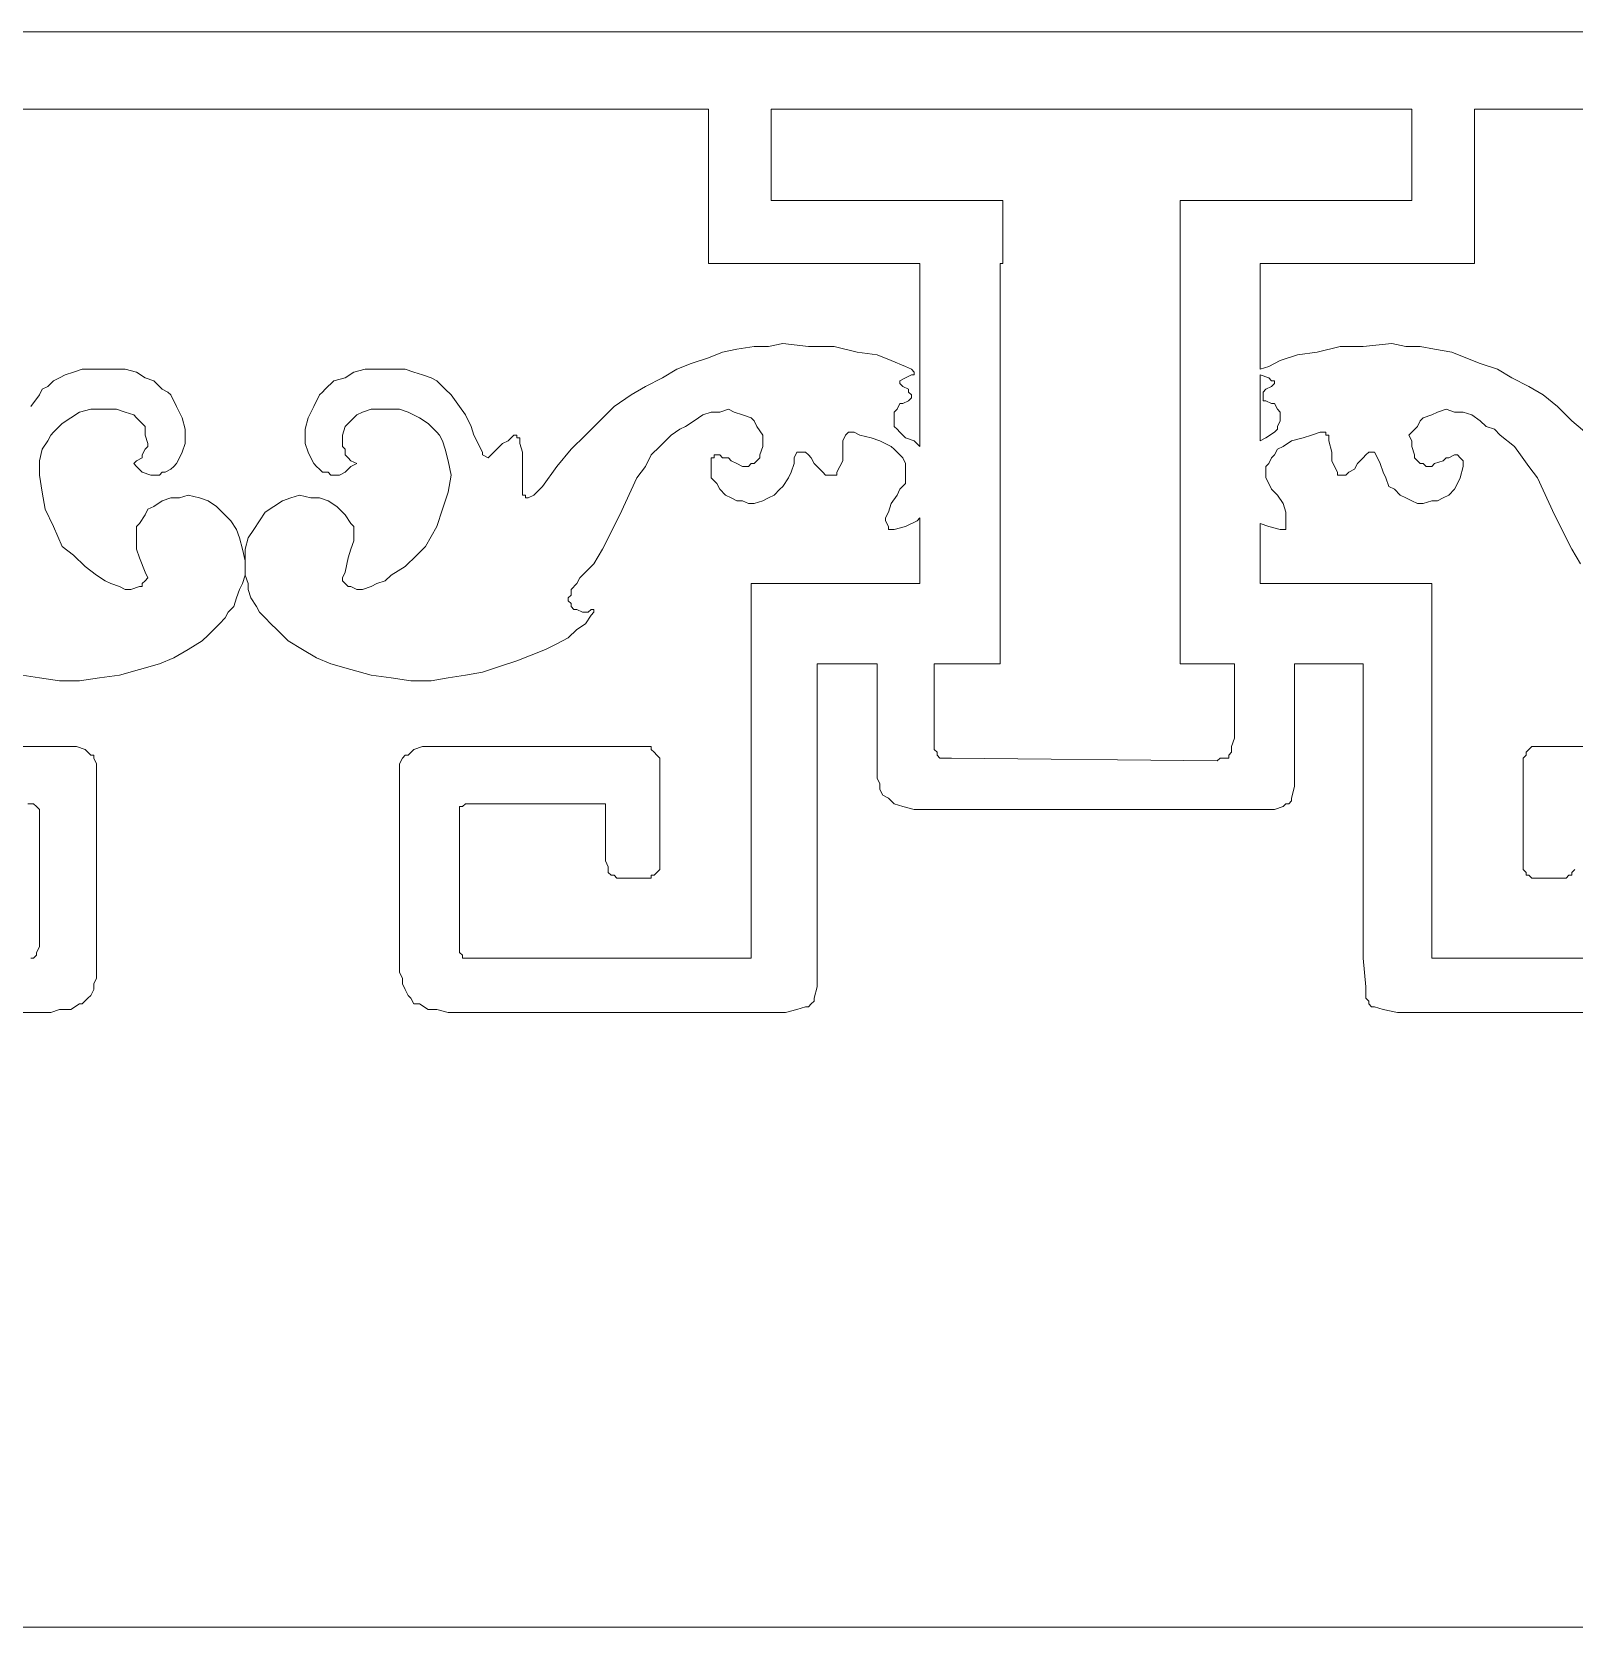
# Model space of a CAD drawing. Extents: x -66030 to 95157, y -13132 to 45879.
# Drawn here: x 56165 to 58272, y 20842 to 23022 of the extents above; entities that cross this region are included whole.
import ezdxf

# ---------------------------------------------------------------- set-up
doc = ezdxf.new("R2010")
doc.units = 0
doc.header["$LTSCALE"] = 100
doc.header["$MEASUREMENT"] = 0
doc.layers.get('0').update_dxf_attribs({"linetype": 'CONTINUOUS'})

msp = doc.modelspace()

# ---------------------------------------------------------------- linework, layer by layer
at = {"lineweight": 0}
for points in [[(50640.2, 23021.9), (67139, 23021.9)], [(50640.2, 23021.9), (67139, 23021.9)], [(56163.2, 22510.2), (56175, 22525.8), (56178.9, 22533.6), (56186.7, 22537.5), (56194.5, 22545.3), (56202.3, 22549.2), (56210.1, 22553.1), (56221.8, 22557), (56233.6, 22561), (56249.2, 22561), (56260.9, 22561), (56276.5, 22561), (56292.1, 22561), (56307.8, 22557), (56319.5, 22549.2), (56331.2, 22545.3), (56342.9, 22533.6), (56350.7, 22529.7), (56354.6, 22525.8), (56362.5, 22510.2), (56370.3, 22494.6), (56374.2, 22478.9), (56374.2, 22459.4), (56370.3, 22447.7), (56366.4, 22439.9), (56362.5, 22432.1), (56358.5, 22428.2), (56354.6, 22424.2), (56346.8, 22420.3), (56342.9, 22420.3), (56339, 22416.4), (56327.3, 22416.4), (56315.6, 22420.3), (56307.8, 22428.2), (56303.9, 22432.1), (56307.8, 22436), (56315.6, 22439.9), (56315.6, 22443.8), (56319.5, 22451.6), (56323.4, 22455.5), (56323.4, 22459.4), (56319.5, 22471.1), (56319.5, 22482.8), (56311.7, 22490.6), (56307.8, 22494.6), (56303.9, 22498.5), (56292.1, 22502.4), (56280.4, 22506.3), (56268.7, 22506.3), (56257, 22506.3), (56245.3, 22506.3), (56229.7, 22502.4), (56217.9, 22494.6), (56206.2, 22486.7), (56194.5, 22475), (56190.6, 22471.1), (56186.7, 22463.3), (56178.9, 22451.6), (56175, 22436), (56175, 22416.4), (56178.9, 22393), (56182.8, 22369.6), (56194.5, 22346.1), (56206.2, 22318.8), (56221.8, 22307.1), (56237.5, 22291.4), (56253.1, 22279.7), (56264.8, 22271.9), (56272.6, 22268), (56284.3, 22264.1), (56292.1, 22260.2), (56300, 22260.2), (56311.7, 22264.1), (56315.6, 22264.1), (56315.6, 22268), (56319.5, 22271.9), (56323.4, 22275.8), (56319.5, 22283.6), (56311.7, 22303.2), (56307.8, 22314.9), (56307.8, 22326.6), (56307.8, 22338.3), (56307.8, 22346.1), (56311.7, 22350), (56319.5, 22361.8), (56323.4, 22369.6), (56331.2, 22373.5), (56342.9, 22381.3), (56354.6, 22385.2), (56366.4, 22385.2), (56378.1, 22389.1), (56393.7, 22385.2), (56405.4, 22381.3), (56417.1, 22373.5), (56424.9, 22365.7), (56436.7, 22353.9), (56444.5, 22342.2), (56448.4, 22330.5), (56452.3, 22314.9), (56456.2, 22299.3), (56456.2, 22314.9), (56460.1, 22330.5), (56467.9, 22342.2), (56475.7, 22353.9), (56483.5, 22365.7), (56495.3, 22373.5), (56507, 22381.3), (56518.7, 22385.2), (56530.4, 22389.1), (56546, 22385.2), (56557.8, 22385.2), (56569.5, 22381.3), (56581.2, 22373.5), (56585.1, 22369.6), (56592.9, 22361.8), (56600.7, 22350), (56604.6, 22346.1), (56604.6, 22338.3), (56604.6, 22326.6), (56600.7, 22314.9), (56596.8, 22303.2), (56592.9, 22283.6), (56589, 22275.8), (56589, 22271.9), (56592.9, 22268), (56596.8, 22264.1), (56600.7, 22264.1), (56608.5, 22260.2), (56616.3, 22260.2), (56628.1, 22264.1), (56635.9, 22268), (56647.6, 22271.9), (56655.4, 22279.7), (56674.9, 22291.4), (56690.6, 22307.1), (56702.3, 22318.8), (56717.9, 22346.1), (56725.7, 22369.6), (56733.5, 22393), (56737.4, 22416.4), (56733.5, 22436), (56729.6, 22451.6), (56725.7, 22463.3), (56721.8, 22471.1), (56717.9, 22475), (56706.2, 22486.7), (56694.5, 22494.6), (56678.8, 22502.4), (56667.1, 22506.3), (56655.4, 22506.3), (56639.8, 22506.3), (56628.1, 22506.3), (56616.3, 22502.4), (56608.5, 22498.5), (56604.6, 22494.6), (56600.7, 22490.6), (56592.9, 22482.8), (56589, 22471.1), (56589, 22459.4), (56589, 22455.5), (56592.9, 22451.6), (56592.9, 22443.8), (56596.8, 22439.9), (56600.7, 22436), (56608.5, 22432.1), (56600.7, 22428.2), (56592.9, 22420.3), (56585.1, 22416.4), (56573.4, 22416.4), (56569.5, 22420.3), (56561.7, 22420.3), (56557.8, 22424.2), (56553.8, 22428.2), (56549.9, 22432.1), (56546, 22439.9), (56542.1, 22447.7), (56538.2, 22459.4), (56538.2, 22478.9), (56542.1, 22494.6), (56549.9, 22510.2), (56557.8, 22525.8), (56561.7, 22529.7), (56565.6, 22533.6), (56577.3, 22545.3), (56592.9, 22549.2), (56604.6, 22557), (56620.2, 22561), (56632, 22561), (56647.6, 22561), (56663.2, 22561), (56674.9, 22561), (56686.6, 22557), (56698.4, 22553.1), (56710.1, 22549.2), (56717.9, 22545.3), (56725.7, 22537.5), (56729.6, 22533.6), (56737.4, 22525.8), (56749.1, 22510.2), (56757, 22498.5), (56764.8, 22482.8), (56768.7, 22471.1), (56780.4, 22447.7), (56780.4, 22443.8), (56780.4, 22443.8), (56788.2, 22439.9), (56792.1, 22443.8), (56796, 22447.7), (56807.7, 22459.4), (56815.5, 22463.3), (56819.5, 22467.2), (56823.4, 22471.1), (56827.3, 22471.1), (56827.3, 22467.2), (56831.2, 22467.2), (56831.2, 22459.4), (56835.1, 22447.7), (56835.1, 22420.3), (56835.1, 22396.9), (56835.1, 22389.1), (56839, 22389.1), (56839, 22385.2), (56842.9, 22385.2), (56850.7, 22389.1), (56858.5, 22396.9), (56862.4, 22400.8), (56881.9, 22428.2), (56901.5, 22451.6), (56921, 22471.1), (56940.5, 22490.6), (56960.1, 22510.2), (56983.5, 22525.8), (57003, 22537.5), (57026.5, 22549.2), (57046, 22561), (57065.5, 22568.8), (57089, 22576.6), (57108.5, 22584.4), (57128, 22588.3), (57151.5, 22592.2), (57171, 22592.2), (57190.5, 22596.1), (57225.7, 22592.2), (57260.8, 22592.2), (57292.1, 22584.4), (57319.4, 22580.5), (57338.9, 22572.7), (57358.5, 22564.9), (57366.3, 22561), (57370.2, 22557), (57370.2, 22557), (57370.2, 22553.1), (57366.3, 22553.1), (57358.5, 22549.2), (57350.7, 22545.3), (57350.7, 22545.3), (57350.7, 22541.4), (57350.7, 22541.4), (57354.6, 22537.5), (57362.4, 22533.6), (57362.4, 22529.7), (57366.3, 22525.8), (57366.3, 22521.9), (57362.4, 22518), (57362.4, 22518), (57354.6, 22514.1), (57350.7, 22514.1), (57346.8, 22506.3), (57342.9, 22502.4), (57342.9, 22494.6), (57342.9, 22490.6), (57342.9, 22482.8), (57346.8, 22478.9), (57350.7, 22475), (57358.5, 22467.2), (57370.2, 22463.3), (57378, 22455.5), (57378, 22455.5), (57378, 22705.5), (57174.9, 22705.5), (57089, 22705.5), (57089, 22791.4), (57089, 22916.4), (55835.1, 22916.4)], [(56163.2, 22510.2), (56175, 22525.8), (56178.9, 22533.6), (56186.7, 22537.5), (56194.5, 22545.3), (56202.3, 22549.2), (56210.1, 22553.1), (56221.8, 22557), (56233.6, 22561), (56249.2, 22561), (56260.9, 22561), (56276.5, 22561), (56292.1, 22561), (56307.8, 22557), (56319.5, 22549.2), (56331.2, 22545.3), (56342.9, 22533.6), (56350.7, 22529.7), (56354.6, 22525.8), (56362.5, 22510.2), (56370.3, 22494.6), (56374.2, 22478.9), (56374.2, 22459.4), (56370.3, 22447.7), (56366.4, 22439.9), (56362.5, 22432.1), (56358.5, 22428.2), (56354.6, 22424.2), (56346.8, 22420.3), (56342.9, 22420.3), (56339, 22416.4), (56327.3, 22416.4), (56315.6, 22420.3), (56307.8, 22428.2), (56303.9, 22432.1), (56307.8, 22436), (56315.6, 22439.9), (56315.6, 22443.8), (56319.5, 22451.6), (56323.4, 22455.5), (56323.4, 22459.4), (56319.5, 22471.1), (56319.5, 22482.8), (56311.7, 22490.6), (56307.8, 22494.6), (56303.9, 22498.5), (56292.1, 22502.4), (56280.4, 22506.3), (56268.7, 22506.3), (56257, 22506.3), (56245.3, 22506.3), (56229.7, 22502.4), (56217.9, 22494.6), (56206.2, 22486.7), (56194.5, 22475), (56190.6, 22471.1), (56186.7, 22463.3), (56178.9, 22451.6), (56175, 22436), (56175, 22416.4), (56178.9, 22393), (56182.8, 22369.6), (56194.5, 22346.1), (56206.2, 22318.8), (56221.8, 22307.1), (56237.5, 22291.4), (56253.1, 22279.7), (56264.8, 22271.9), (56272.6, 22268), (56284.3, 22264.1), (56292.1, 22260.2), (56300, 22260.2), (56311.7, 22264.1), (56315.6, 22264.1), (56315.6, 22268), (56319.5, 22271.9), (56323.4, 22275.8), (56319.5, 22283.6), (56311.7, 22303.2), (56307.8, 22314.9), (56307.8, 22326.6), (56307.8, 22338.3), (56307.8, 22346.1), (56311.7, 22350), (56319.5, 22361.8), (56323.4, 22369.6), (56331.2, 22373.5), (56342.9, 22381.3), (56354.6, 22385.2), (56366.4, 22385.2), (56378.1, 22389.1), (56393.7, 22385.2), (56405.4, 22381.3), (56417.1, 22373.5), (56424.9, 22365.7), (56436.7, 22353.9), (56444.5, 22342.2), (56448.4, 22330.5), (56452.3, 22314.9), (56456.2, 22299.3), (56456.2, 22314.9), (56460.1, 22330.5), (56467.9, 22342.2), (56475.7, 22353.9), (56483.5, 22365.7), (56495.3, 22373.5), (56507, 22381.3), (56518.7, 22385.2), (56530.4, 22389.1), (56546, 22385.2), (56557.8, 22385.2), (56569.5, 22381.3), (56581.2, 22373.5), (56585.1, 22369.6), (56592.9, 22361.8), (56600.7, 22350), (56604.6, 22346.1), (56604.6, 22338.3), (56604.6, 22326.6), (56600.7, 22314.9), (56596.8, 22303.2), (56592.9, 22283.6), (56589, 22275.8), (56589, 22271.9), (56592.9, 22268), (56596.8, 22264.1), (56600.7, 22264.1), (56608.5, 22260.2), (56616.3, 22260.2), (56628.1, 22264.1), (56635.9, 22268), (56647.6, 22271.9), (56655.4, 22279.7), (56674.9, 22291.4), (56690.6, 22307.1), (56702.3, 22318.8), (56717.9, 22346.1), (56725.7, 22369.6), (56733.5, 22393), (56737.4, 22416.4), (56733.5, 22436), (56729.6, 22451.6), (56725.7, 22463.3), (56721.8, 22471.1), (56717.9, 22475), (56706.2, 22486.7), (56694.5, 22494.6), (56678.8, 22502.4), (56667.1, 22506.3), (56655.4, 22506.3), (56639.8, 22506.3), (56628.1, 22506.3), (56616.3, 22502.4), (56608.5, 22498.5), (56604.6, 22494.6), (56600.7, 22490.6), (56592.9, 22482.8), (56589, 22471.1), (56589, 22459.4), (56589, 22455.5), (56592.9, 22451.6), (56592.9, 22443.8), (56596.8, 22439.9), (56600.7, 22436), (56608.5, 22432.1), (56600.7, 22428.2), (56592.9, 22420.3), (56585.1, 22416.4), (56573.4, 22416.4), (56569.5, 22420.3), (56561.7, 22420.3), (56557.8, 22424.2), (56553.8, 22428.2), (56549.9, 22432.1), (56546, 22439.9), (56542.1, 22447.7), (56538.2, 22459.4), (56538.2, 22478.9), (56542.1, 22494.6), (56549.9, 22510.2), (56557.8, 22525.8), (56561.7, 22529.7), (56565.6, 22533.6), (56577.3, 22545.3), (56592.9, 22549.2), (56604.6, 22557), (56620.2, 22561), (56632, 22561), (56647.6, 22561), (56663.2, 22561), (56674.9, 22561), (56686.6, 22557), (56698.4, 22553.1), (56710.1, 22549.2), (56717.9, 22545.3), (56725.7, 22537.5), (56729.6, 22533.6), (56737.4, 22525.8), (56749.1, 22510.2), (56757, 22498.5), (56764.8, 22482.8), (56768.7, 22471.1), (56780.4, 22447.7), (56780.4, 22443.8), (56780.4, 22443.8), (56788.2, 22439.9), (56792.1, 22443.8), (56796, 22447.7), (56807.7, 22459.4), (56815.5, 22463.3), (56819.5, 22467.2), (56823.4, 22471.1), (56827.3, 22471.1), (56827.3, 22467.2), (56831.2, 22467.2), (56831.2, 22459.4), (56835.1, 22447.7), (56835.1, 22420.3), (56835.1, 22396.9), (56835.1, 22389.1), (56839, 22389.1), (56839, 22385.2), (56842.9, 22385.2), (56850.7, 22389.1), (56858.5, 22396.9), (56862.4, 22400.8), (56881.9, 22428.2), (56901.5, 22451.6), (56921, 22471.1), (56940.5, 22490.6), (56960.1, 22510.2), (56983.5, 22525.8), (57003, 22537.5), (57026.5, 22549.2), (57046, 22561), (57065.5, 22568.8), (57089, 22576.6), (57108.5, 22584.4), (57128, 22588.3), (57151.5, 22592.2), (57171, 22592.2), (57190.5, 22596.1), (57225.7, 22592.2), (57260.8, 22592.2), (57292.1, 22584.4), (57319.4, 22580.5), (57338.9, 22572.7), (57358.5, 22564.9), (57366.3, 22561), (57370.2, 22557), (57370.2, 22557), (57370.2, 22553.1), (57366.3, 22553.1), (57358.5, 22549.2), (57350.7, 22545.3), (57350.7, 22545.3), (57350.7, 22541.4), (57350.7, 22541.4), (57354.6, 22537.5), (57362.4, 22533.6), (57362.4, 22529.7), (57366.3, 22525.8), (57366.3, 22521.9), (57362.4, 22518), (57362.4, 22518), (57354.6, 22514.1), (57350.7, 22514.1), (57346.8, 22506.3), (57342.9, 22502.4), (57342.9, 22494.6), (57342.9, 22490.6), (57342.9, 22482.8), (57346.8, 22478.9), (57350.7, 22475), (57358.5, 22467.2), (57370.2, 22463.3), (57378, 22455.5), (57378, 22455.5), (57378, 22705.5), (57174.9, 22705.5), (57089, 22705.5), (57089, 22791.4), (57089, 22916.4), (55835.1, 22916.4)], [(59389.6, 22916.4), (58135.8, 22916.4), (58135.8, 22916.4), (58135.8, 22791.4), (58135.8, 22705.5), (58049.8, 22705.5), (57842.8, 22705.5), (57842.8, 22561), (57854.5, 22564.9), (57870.2, 22572.7), (57893.6, 22580.5), (57920.9, 22584.4), (57952.2, 22592.2), (57983.4, 22592.2), (58022.5, 22596.1), (58042, 22592.2), (58061.5, 22592.2), (58081.1, 22588.3), (58104.5, 22584.4), (58124, 22576.6), (58143.6, 22568.8), (58167, 22561), (58186.5, 22549.2), (58210, 22537.5), (58229.5, 22525.8), (58249, 22510.2), (58268.6, 22490.6), (58292, 22471.1)], [(59389.6, 22916.4), (58135.8, 22916.4), (58135.8, 22916.4), (58135.8, 22791.4), (58135.8, 22705.5), (58049.8, 22705.5), (57842.8, 22705.5), (57842.8, 22561), (57854.5, 22564.9), (57870.2, 22572.7), (57893.6, 22580.5), (57920.9, 22584.4), (57952.2, 22592.2), (57983.4, 22592.2), (58022.5, 22596.1), (58042, 22592.2), (58061.5, 22592.2), (58081.1, 22588.3), (58104.5, 22584.4), (58124, 22576.6), (58143.6, 22568.8), (58167, 22561), (58186.5, 22549.2), (58210, 22537.5), (58229.5, 22525.8), (58249, 22510.2), (58268.6, 22490.6), (58292, 22471.1)], [(58475.6, 21682.1), (58049.8, 21682.1), (58030.3, 21682.1), (58010.8, 21686), (57999.1, 21689.9), (57995.1, 21689.9), (57991.2, 21693.8), (57991.2, 21697.7), (57987.3, 21701.6), (57987.3, 21717.3), (57983.4, 21756.3), (57983.4, 22158.6), (57889.7, 22158.6), (57889.7, 22029.7), (57889.7, 21990.7), (57885.8, 21975.1), (57885.8, 21971.2), (57881.9, 21967.2), (57878, 21967.2), (57874.1, 21963.3), (57862.3, 21959.4), (57846.7, 21959.4), (57823.3, 21959.4), (57401.4, 21959.4), (57385.8, 21959.4), (57370.2, 21959.4), (57354.6, 21963.3), (57342.9, 21967.2), (57338.9, 21971.2), (57335, 21975.1), (57327.2, 21979), (57323.3, 21986.8), (57323.3, 21994.6), (57319.4, 22002.4), (57319.4, 22010.2), (57319.4, 22021.9), (57319.4, 22100.1), (57319.4, 22158.6), (57237.4, 22158.6), (57237.4, 21756.3), (57237.4, 21717.3), (57233.5, 21701.6), (57233.5, 21697.7), (57229.6, 21693.8), (57225.7, 21689.9), (57221.8, 21689.9), (57210, 21686), (57194.4, 21682.1), (57171, 21682.1), (56749.1, 21682.1), (56733.5, 21682.1), (56717.9, 21686), (56706.2, 21686), (56694.5, 21693.8), (56686.6, 21693.8), (56682.7, 21701.6), (56678.8, 21705.5), (56674.9, 21713.4), (56671, 21721.2), (56671, 21729), (56667.1, 21736.8), (56667.1, 21748.5), (56667.1, 21857.9), (56667.1, 21994.6), (56667.1, 22014.1), (56667.1, 22021.9), (56671, 22029.7), (56674.9, 22033.6), (56678.8, 22033.6), (56686.6, 22041.5), (56698.4, 22045.4), (56714, 22045.4), (56815.5, 22045.4), (56967.9, 22045.4), (56971.8, 22045.4), (56999.1, 22045.4), (57003, 22045.4), (57010.8, 22045.4), (57010.8, 22041.5), (57014.8, 22037.6), (57018.7, 22033.6), (57022.6, 22029.7), (57022.6, 22025.8), (57022.6, 22021.9), (57022.6, 21889.1), (57022.6, 21881.3), (57022.6, 21877.4), (57018.7, 21873.5), (57014.8, 21869.6), (57010.8, 21869.6), (57010.8, 21865.7), (57003, 21865.7), (56999.1, 21865.7), (56971.8, 21865.7), (56967.9, 21865.7), (56964, 21865.7), (56960.1, 21869.6), (56956.2, 21869.6), (56952.3, 21873.5), (56952.3, 21877.4), (56952.3, 21881.3), (56948.3, 21889.1), (56948.3, 21967.2), (56772.6, 21967.2), (56760.9, 21967.2), (56757, 21967.2), (56753.1, 21963.3), (56749.1, 21963.3), (56749.1, 21959.4), (56749.1, 21955.5), (56749.1, 21947.7), (56749.1, 21779.8), (56749.1, 21771.9), (56749.1, 21764.1), (56753.1, 21760.2), (56753.1, 21756.3), (56757, 21756.3), (56760.9, 21756.3), (56772.6, 21756.3), (57131.9, 21756.3), (57143.6, 21756.3), (57143.6, 21756.3), (57147.6, 21756.3), (57147.6, 21768), (57147.6, 21787.6), (57147.6, 22158.6), (57147.6, 22217.2), (57147.6, 22268), (57194.4, 22268), (57378, 22268), (57378, 22357.8), (57378, 22357.8), (57374.1, 22353.9), (57358.5, 22346.1), (57342.9, 22342.2), (57338.9, 22342.2), (57335, 22342.2), (57335, 22346.1), (57331.1, 22353.9), (57331.1, 22357.8), (57335, 22365.7), (57338.9, 22377.4), (57346.8, 22389.1), (57350.7, 22396.9), (57358.5, 22404.7), (57358.5, 22412.5), (57358.5, 22420.3), (57358.5, 22428.2), (57358.5, 22432.1), (57354.6, 22439.9), (57350.7, 22443.8), (57342.9, 22451.6), (57338.9, 22455.5), (57323.3, 22463.3), (57311.6, 22467.2), (57296, 22471.1), (57288.2, 22475), (57284.3, 22475), (57280.4, 22475), (57276.5, 22471.1), (57276.5, 22471.1), (57272.5, 22463.3), (57272.5, 22447.7), (57272.5, 22436), (57268.6, 22428.2), (57264.7, 22420.3), (57264.7, 22416.4), (57260.8, 22416.4), (57256.9, 22416.4), (57249.1, 22416.4), (57245.2, 22420.3), (57241.3, 22424.2), (57233.5, 22432.1), (57229.6, 22439.9), (57225.7, 22443.8), (57221.8, 22447.7), (57214, 22447.7), (57210, 22447.7), (57206.1, 22439.9), (57206.1, 22432.1), (57202.2, 22420.3), (57198.3, 22412.5), (57190.5, 22400.8), (57186.6, 22396.9), (57178.8, 22389.1), (57171, 22385.2), (57163.2, 22381.3), (57151.5, 22377.4), (57143.6, 22377.4), (57135.8, 22381.3), (57128, 22381.3), (57120.2, 22385.2), (57112.4, 22389.1), (57104.6, 22396.9), (57100.7, 22404.7), (57092.9, 22412.5), (57092.9, 22428.2), (57092.9, 22436), (57092.9, 22439.9), (57096.8, 22439.9), (57096.8, 22443.8), (57104.6, 22443.8), (57108.5, 22439.9), (57116.3, 22439.9), (57120.2, 22436), (57128, 22432.1), (57135.8, 22428.2), (57143.6, 22428.2), (57147.6, 22432.1), (57151.5, 22432.1), (57155.4, 22436), (57159.3, 22439.9), (57159.3, 22443.8), (57163.2, 22455.5), (57163.2, 22463.3), (57163.2, 22471.1), (57155.4, 22482.8), (57151.5, 22490.6), (57147.6, 22494.6), (57135.8, 22498.5), (57124.1, 22502.4), (57116.3, 22506.3), (57104.6, 22502.4), (57092.9, 22502.4), (57081.2, 22498.5), (57069.4, 22490.6), (57057.7, 22482.8), (57049.9, 22478.9), (57038.2, 22471.1), (57022.6, 22455.5), (57010.8, 22443.8), (57003, 22428.2), (56991.3, 22412.5), (56967.9, 22361.8), (56944.4, 22314.9), (56932.7, 22295.3), (56928.8, 22291.4), (56921, 22283.6), (56913.2, 22275.8), (56909.3, 22268), (56901.5, 22260.2), (56901.5, 22252.4), (56897.6, 22248.5), (56897.6, 22244.6), (56901.5, 22240.7), (56901.5, 22236.8), (56905.4, 22232.9), (56909.3, 22232.9), (56917.1, 22228.9), (56924.9, 22228.9), (56928.8, 22232.9), (56932.7, 22232.9), (56932.7, 22228.9), (56928.8, 22225), (56921, 22213.3), (56909.3, 22205.5), (56897.6, 22193.8), (56881.9, 22186), (56866.3, 22178.2), (56846.8, 22170.4), (56827.3, 22162.5), (56803.8, 22154.7), (56780.4, 22146.9), (56757, 22143), (56733.5, 22139.1), (56710.1, 22135.2), (56682.7, 22135.2), (56655.4, 22139.1), (56628.1, 22143), (56600.7, 22150.8), (56573.4, 22158.6), (56553.8, 22166.5), (56534.3, 22178.2), (56514.8, 22189.9), (56507, 22197.7), (56499.2, 22205.5), (56491.4, 22213.3), (56483.5, 22221.1), (56475.7, 22228.9), (56471.8, 22236.8), (56464, 22248.5), (56460.1, 22260.2), (56460.1, 22268), (56456.2, 22279.7), (56456.2, 22299.3), (56456.2, 22279.7), (56452.3, 22268), (56448.4, 22260.2), (56444.5, 22248.5), (56440.6, 22236.8), (56432.8, 22228.9), (56428.9, 22221.1), (56421, 22213.3), (56413.2, 22205.5), (56405.4, 22197.7), (56397.6, 22189.9), (56378.1, 22178.2), (56358.5, 22166.5), (56339, 22158.6), (56311.7, 22150.8), (56284.3, 22143), (56257, 22139.1), (56229.7, 22135.2), (56202.3, 22135.2), (56175, 22139.1), (56151.5, 22143)], [(58475.6, 21682.1), (58049.8, 21682.1), (58030.3, 21682.1), (58010.8, 21686), (57999.1, 21689.9), (57995.1, 21689.9), (57991.2, 21693.8), (57991.2, 21697.7), (57987.3, 21701.6), (57987.3, 21717.3), (57983.4, 21756.3), (57983.4, 22158.6), (57889.7, 22158.6), (57889.7, 22029.7), (57889.7, 21990.7), (57885.8, 21975.1), (57885.8, 21971.2), (57881.9, 21967.2), (57878, 21967.2), (57874.1, 21963.3), (57862.3, 21959.4), (57846.7, 21959.4), (57823.3, 21959.4), (57401.4, 21959.4), (57385.8, 21959.4), (57370.2, 21959.4), (57354.6, 21963.3), (57342.9, 21967.2), (57338.9, 21971.2), (57335, 21975.1), (57327.2, 21979), (57323.3, 21986.8), (57323.3, 21994.6), (57319.4, 22002.4), (57319.4, 22010.2), (57319.4, 22021.9), (57319.4, 22100.1), (57319.4, 22158.6), (57237.4, 22158.6), (57237.4, 21756.3), (57237.4, 21717.3), (57233.5, 21701.6), (57233.5, 21697.7), (57229.6, 21693.8), (57225.7, 21689.9), (57221.8, 21689.9), (57210, 21686), (57194.4, 21682.1), (57171, 21682.1), (56749.1, 21682.1), (56733.5, 21682.1), (56717.9, 21686), (56706.2, 21686), (56694.5, 21693.8), (56686.6, 21693.8), (56682.7, 21701.6), (56678.8, 21705.5), (56674.9, 21713.4), (56671, 21721.2), (56671, 21729), (56667.1, 21736.8), (56667.1, 21748.5), (56667.1, 21857.9), (56667.1, 21994.6), (56667.1, 22014.1), (56667.1, 22021.9), (56671, 22029.7), (56674.9, 22033.6), (56678.8, 22033.6), (56686.6, 22041.5), (56698.4, 22045.4), (56714, 22045.4), (56815.5, 22045.4), (56967.9, 22045.4), (56971.8, 22045.4), (56999.1, 22045.4), (57003, 22045.4), (57010.8, 22045.4), (57010.8, 22041.5), (57014.8, 22037.6), (57018.7, 22033.6), (57022.6, 22029.7), (57022.6, 22025.8), (57022.6, 22021.9), (57022.6, 21889.1), (57022.6, 21881.3), (57022.6, 21877.4), (57018.7, 21873.5), (57014.8, 21869.6), (57010.8, 21869.6), (57010.8, 21865.7), (57003, 21865.7), (56999.1, 21865.7), (56971.8, 21865.7), (56967.9, 21865.7), (56964, 21865.7), (56960.1, 21869.6), (56956.2, 21869.6), (56952.3, 21873.5), (56952.3, 21877.4), (56952.3, 21881.3), (56948.3, 21889.1), (56948.3, 21967.2), (56772.6, 21967.2), (56760.9, 21967.2), (56757, 21967.2), (56753.1, 21963.3), (56749.1, 21963.3), (56749.1, 21959.4), (56749.1, 21955.5), (56749.1, 21947.7), (56749.1, 21779.8), (56749.1, 21771.9), (56749.1, 21764.1), (56753.1, 21760.2), (56753.1, 21756.3), (56757, 21756.3), (56760.9, 21756.3), (56772.6, 21756.3), (57131.9, 21756.3), (57143.6, 21756.3), (57143.6, 21756.3), (57147.6, 21756.3), (57147.6, 21768), (57147.6, 21787.6), (57147.6, 22158.6), (57147.6, 22217.2), (57147.6, 22268), (57194.4, 22268), (57378, 22268), (57378, 22357.8), (57378, 22357.8), (57374.1, 22353.9), (57358.5, 22346.1), (57342.9, 22342.2), (57338.9, 22342.2), (57335, 22342.2), (57335, 22346.1), (57331.1, 22353.9), (57331.1, 22357.8), (57335, 22365.7), (57338.9, 22377.4), (57346.8, 22389.1), (57350.7, 22396.9), (57358.5, 22404.7), (57358.5, 22412.5), (57358.5, 22420.3), (57358.5, 22428.2), (57358.5, 22432.1), (57354.6, 22439.9), (57350.7, 22443.8), (57342.9, 22451.6), (57338.9, 22455.5), (57323.3, 22463.3), (57311.6, 22467.2), (57296, 22471.1), (57288.2, 22475), (57284.3, 22475), (57280.4, 22475), (57276.5, 22471.1), (57276.5, 22471.1), (57272.5, 22463.3), (57272.5, 22447.7), (57272.5, 22436), (57268.6, 22428.2), (57264.7, 22420.3), (57264.7, 22416.4), (57260.8, 22416.4), (57256.9, 22416.4), (57249.1, 22416.4), (57245.2, 22420.3), (57241.3, 22424.2), (57233.5, 22432.1), (57229.6, 22439.9), (57225.7, 22443.8), (57221.8, 22447.7), (57214, 22447.7), (57210, 22447.7), (57206.1, 22439.9), (57206.1, 22432.1), (57202.2, 22420.3), (57198.3, 22412.5), (57190.5, 22400.8), (57186.6, 22396.9), (57178.8, 22389.1), (57171, 22385.2), (57163.2, 22381.3), (57151.5, 22377.4), (57143.6, 22377.4), (57135.8, 22381.3), (57128, 22381.3), (57120.2, 22385.2), (57112.4, 22389.1), (57104.6, 22396.9), (57100.7, 22404.7), (57092.9, 22412.5), (57092.9, 22428.2), (57092.9, 22436), (57092.9, 22439.9), (57096.8, 22439.9), (57096.8, 22443.8), (57104.6, 22443.8), (57108.5, 22439.9), (57116.3, 22439.9), (57120.2, 22436), (57128, 22432.1), (57135.8, 22428.2), (57143.6, 22428.2), (57147.6, 22432.1), (57151.5, 22432.1), (57155.4, 22436), (57159.3, 22439.9), (57159.3, 22443.8), (57163.2, 22455.5), (57163.2, 22463.3), (57163.2, 22471.1), (57155.4, 22482.8), (57151.5, 22490.6), (57147.6, 22494.6), (57135.8, 22498.5), (57124.1, 22502.4), (57116.3, 22506.3), (57104.6, 22502.4), (57092.9, 22502.4), (57081.2, 22498.5), (57069.4, 22490.6), (57057.7, 22482.8), (57049.9, 22478.9), (57038.2, 22471.1), (57022.6, 22455.5), (57010.8, 22443.8), (57003, 22428.2), (56991.3, 22412.5), (56967.9, 22361.8), (56944.4, 22314.9), (56932.7, 22295.3), (56928.8, 22291.4), (56921, 22283.6), (56913.2, 22275.8), (56909.3, 22268), (56901.5, 22260.2), (56901.5, 22252.4), (56897.6, 22248.5), (56897.6, 22244.6), (56901.5, 22240.7), (56901.5, 22236.8), (56905.4, 22232.9), (56909.3, 22232.9), (56917.1, 22228.9), (56924.9, 22228.9), (56928.8, 22232.9), (56932.7, 22232.9), (56932.7, 22228.9), (56928.8, 22225), (56921, 22213.3), (56909.3, 22205.5), (56897.6, 22193.8), (56881.9, 22186), (56866.3, 22178.2), (56846.8, 22170.4), (56827.3, 22162.5), (56803.8, 22154.7), (56780.4, 22146.9), (56757, 22143), (56733.5, 22139.1), (56710.1, 22135.2), (56682.7, 22135.2), (56655.4, 22139.1), (56628.1, 22143), (56600.7, 22150.8), (56573.4, 22158.6), (56553.8, 22166.5), (56534.3, 22178.2), (56514.8, 22189.9), (56507, 22197.7), (56499.2, 22205.5), (56491.4, 22213.3), (56483.5, 22221.1), (56475.7, 22228.9), (56471.8, 22236.8), (56464, 22248.5), (56460.1, 22260.2), (56460.1, 22268), (56456.2, 22279.7), (56456.2, 22299.3), (56456.2, 22279.7), (56452.3, 22268), (56448.4, 22260.2), (56444.5, 22248.5), (56440.6, 22236.8), (56432.8, 22228.9), (56428.9, 22221.1), (56421, 22213.3), (56413.2, 22205.5), (56405.4, 22197.7), (56397.6, 22189.9), (56378.1, 22178.2), (56358.5, 22166.5), (56339, 22158.6), (56311.7, 22150.8), (56284.3, 22143), (56257, 22139.1), (56229.7, 22135.2), (56202.3, 22135.2), (56175, 22139.1), (56151.5, 22143)], [(58280.3, 22295.3), (58268.6, 22314.9), (58245.1, 22361.8), (58221.7, 22412.5), (58210, 22428.2), (58198.3, 22443.8), (58190.4, 22455.5), (58170.9, 22471.1), (58163.1, 22478.9), (58151.4, 22482.8), (58143.6, 22490.6), (58131.9, 22498.5), (58120.1, 22502.4), (58108.4, 22502.4), (58096.7, 22506.3), (58085, 22502.4), (58077.2, 22498.5), (58065.5, 22494.6), (58061.5, 22490.6), (58057.6, 22482.8), (58045.9, 22471.1), (58049.8, 22463.3), (58049.8, 22455.5), (58053.7, 22443.8), (58053.7, 22439.9), (58057.6, 22436), (58061.5, 22432.1), (58065.5, 22432.1), (58069.4, 22428.2), (58077.2, 22428.2), (58081.1, 22432.1), (58092.8, 22436), (58096.7, 22439.9), (58100.6, 22439.9), (58108.4, 22443.8), (58112.3, 22443.8), (58116.2, 22439.9), (58116.2, 22439.9), (58120.1, 22436), (58120.1, 22428.2), (58116.2, 22412.5), (58112.3, 22404.7), (58108.4, 22396.9), (58100.6, 22389.1), (58092.8, 22385.2), (58085, 22381.3), (58077.2, 22381.3), (58065.5, 22377.4), (58057.6, 22377.4), (58049.8, 22381.3), (58042, 22385.2), (58034.2, 22389.1), (58026.4, 22396.9), (58018.6, 22400.8), (58014.7, 22412.5), (58010.8, 22420.3), (58006.9, 22432.1), (58003, 22439.9), (57999.1, 22447.7), (57995.1, 22447.7), (57991.2, 22447.7), (57987.3, 22443.8), (57983.4, 22439.9), (57975.6, 22432.1), (57971.7, 22424.2), (57963.9, 22420.3), (57960, 22416.4), (57956.1, 22416.4), (57952.2, 22416.4), (57948.3, 22416.4), (57948.3, 22420.3), (57944.4, 22428.2), (57940.5, 22436), (57940.5, 22447.7), (57936.6, 22463.3), (57936.6, 22471.1), (57932.7, 22471.1), (57932.7, 22475), (57928.7, 22475), (57924.8, 22475), (57913.1, 22471.1), (57901.4, 22467.2), (57885.8, 22463.3), (57874.1, 22455.5), (57866.3, 22451.6), (57862.3, 22443.8), (57858.4, 22439.9), (57854.5, 22432.1), (57850.6, 22428.2), (57850.6, 22420.3), (57850.6, 22412.5), (57854.5, 22404.7), (57858.4, 22396.9), (57866.3, 22389.1), (57874.1, 22377.4), (57878, 22365.7), (57878, 22357.8), (57878, 22353.9), (57878, 22346.1), (57878, 22342.2), (57874.1, 22342.2), (57870.2, 22342.2), (57854.5, 22346.1), (57842.8, 22350), (57842.8, 22268), (58030.3, 22268), (58077.2, 22268), (58077.2, 22217.2), (58077.2, 22158.6), (58077.2, 21787.6), (58077.2, 21768), (58077.2, 21756.3), (58077.2, 21756.3), (58081.1, 21756.3), (58088.9, 21756.3), (58452.1, 21756.3)], [(58280.3, 22295.3), (58268.6, 22314.9), (58245.1, 22361.8), (58221.7, 22412.5), (58210, 22428.2), (58198.3, 22443.8), (58190.4, 22455.5), (58170.9, 22471.1), (58163.1, 22478.9), (58151.4, 22482.8), (58143.6, 22490.6), (58131.9, 22498.5), (58120.1, 22502.4), (58108.4, 22502.4), (58096.7, 22506.3), (58085, 22502.4), (58077.2, 22498.5), (58065.5, 22494.6), (58061.5, 22490.6), (58057.6, 22482.8), (58045.9, 22471.1), (58049.8, 22463.3), (58049.8, 22455.5), (58053.7, 22443.8), (58053.7, 22439.9), (58057.6, 22436), (58061.5, 22432.1), (58065.5, 22432.1), (58069.4, 22428.2), (58077.2, 22428.2), (58081.1, 22432.1), (58092.8, 22436), (58096.7, 22439.9), (58100.6, 22439.9), (58108.4, 22443.8), (58112.3, 22443.8), (58116.2, 22439.9), (58116.2, 22439.9), (58120.1, 22436), (58120.1, 22428.2), (58116.2, 22412.5), (58112.3, 22404.7), (58108.4, 22396.9), (58100.6, 22389.1), (58092.8, 22385.2), (58085, 22381.3), (58077.2, 22381.3), (58065.5, 22377.4), (58057.6, 22377.4), (58049.8, 22381.3), (58042, 22385.2), (58034.2, 22389.1), (58026.4, 22396.9), (58018.6, 22400.8), (58014.7, 22412.5), (58010.8, 22420.3), (58006.9, 22432.1), (58003, 22439.9), (57999.1, 22447.7), (57995.1, 22447.7), (57991.2, 22447.7), (57987.3, 22443.8), (57983.4, 22439.9), (57975.6, 22432.1), (57971.7, 22424.2), (57963.9, 22420.3), (57960, 22416.4), (57956.1, 22416.4), (57952.2, 22416.4), (57948.3, 22416.4), (57948.3, 22420.3), (57944.4, 22428.2), (57940.5, 22436), (57940.5, 22447.7), (57936.6, 22463.3), (57936.6, 22471.1), (57932.7, 22471.1), (57932.7, 22475), (57928.7, 22475), (57924.8, 22475), (57913.1, 22471.1), (57901.4, 22467.2), (57885.8, 22463.3), (57874.1, 22455.5), (57866.3, 22451.6), (57862.3, 22443.8), (57858.4, 22439.9), (57854.5, 22432.1), (57850.6, 22428.2), (57850.6, 22420.3), (57850.6, 22412.5), (57854.5, 22404.7), (57858.4, 22396.9), (57866.3, 22389.1), (57874.1, 22377.4), (57878, 22365.7), (57878, 22357.8), (57878, 22353.9), (57878, 22346.1), (57878, 22342.2), (57874.1, 22342.2), (57870.2, 22342.2), (57854.5, 22346.1), (57842.8, 22350), (57842.8, 22268), (58030.3, 22268), (58077.2, 22268), (58077.2, 22217.2), (58077.2, 22158.6), (58077.2, 21787.6), (58077.2, 21768), (58077.2, 21756.3), (58077.2, 21756.3), (58081.1, 21756.3), (58088.9, 21756.3), (58452.1, 21756.3)], [(56108.6, 22045.4), (56206.2, 22045.4), (56225.7, 22045.4), (56237.5, 22041.5), (56245.3, 22033.6), (56249.2, 22033.6), (56249.2, 22029.7), (56253.1, 22021.9), (56253.1, 22014.1), (56253.1, 21994.6), (56253.1, 21857.9), (56253.1, 21748.5), (56253.1, 21736.8), (56253.1, 21729), (56249.2, 21721.2), (56249.2, 21713.4), (56245.3, 21705.5), (56241.4, 21701.6), (56233.6, 21693.8), (56229.7, 21693.8), (56217.9, 21686), (56202.3, 21686), (56190.6, 21682.1), (56175, 21682.1), (55749.2, 21682.1)], [(56108.6, 22045.4), (56206.2, 22045.4), (56225.7, 22045.4), (56237.5, 22041.5), (56245.3, 22033.6), (56249.2, 22033.6), (56249.2, 22029.7), (56253.1, 22021.9), (56253.1, 22014.1), (56253.1, 21994.6), (56253.1, 21857.9), (56253.1, 21748.5), (56253.1, 21736.8), (56253.1, 21729), (56249.2, 21721.2), (56249.2, 21713.4), (56245.3, 21705.5), (56241.4, 21701.6), (56233.6, 21693.8), (56229.7, 21693.8), (56217.9, 21686), (56202.3, 21686), (56190.6, 21682.1), (56175, 21682.1), (55749.2, 21682.1)], [(58272.5, 21877.4), (58268.6, 21873.5), (58268.6, 21869.6), (58264.7, 21869.6), (58260.8, 21865.7), (58256.8, 21865.7), (58252.9, 21865.7), (58221.7, 21865.7), (58217.8, 21865.7), (58213.9, 21865.7), (58210, 21869.6), (58206.1, 21869.6), (58206.1, 21873.5), (58202.2, 21877.4), (58202.2, 21881.3), (58202.2, 21889.1), (58202.2, 22021.9), (58202.2, 22025.8), (58202.2, 22029.7), (58206.1, 22033.6), (58206.1, 22037.6), (58210, 22041.5), (58213.9, 22045.4), (58217.8, 22045.4), (58221.7, 22045.4), (58252.9, 22045.4), (58252.9, 22045.4), (58409.2, 22045.4)], [(58272.5, 21877.4), (58268.6, 21873.5), (58268.6, 21869.6), (58264.7, 21869.6), (58260.8, 21865.7), (58256.8, 21865.7), (58252.9, 21865.7), (58221.7, 21865.7), (58217.8, 21865.7), (58213.9, 21865.7), (58210, 21869.6), (58206.1, 21869.6), (58206.1, 21873.5), (58202.2, 21877.4), (58202.2, 21881.3), (58202.2, 21889.1), (58202.2, 22021.9), (58202.2, 22025.8), (58202.2, 22029.7), (58206.1, 22033.6), (58206.1, 22037.6), (58210, 22041.5), (58213.9, 22045.4), (58217.8, 22045.4), (58221.7, 22045.4), (58252.9, 22045.4), (58252.9, 22045.4), (58409.2, 22045.4)], [(56163.2, 21756.3), (56167.2, 21756.3), (56171.1, 21760.2), (56171.1, 21764.1), (56175, 21771.9), (56175, 21779.8), (56175, 21947.7), (56175, 21955.5), (56175, 21959.4), (56171.1, 21963.3), (56171.1, 21963.3), (56167.2, 21967.2), (56159.3, 21967.2)], [(56163.2, 21756.3), (56167.2, 21756.3), (56171.1, 21760.2), (56171.1, 21764.1), (56175, 21771.9), (56175, 21779.8), (56175, 21947.7), (56175, 21955.5), (56175, 21959.4), (56171.1, 21963.3), (56171.1, 21963.3), (56167.2, 21967.2), (56159.3, 21967.2)], [(53800.1, 20842.3), (54073.6, 20842.3), (54624.3, 20842.3), (54897.7, 20842.3), (55448.5, 20842.3), (55725.8, 20842.3), (56272.6, 20842.3), (56549.9, 20842.3), (57096.8, 20842.3), (57374.1, 20842.3), (57924.8, 20842.3), (58198.3, 20842.3), (58749, 20842.3)]]:
    msp.add_lwpolyline(points, dxfattribs=at)
for points in [[(57174.9, 22916.4), (57174.9, 22791.4), (57491.3, 22791.4), (57491.3, 22705.5), (57487.4, 22705.5), (57487.4, 22158.6), (57397.5, 22158.6), (57397.5, 22053.2), (57397.5, 22041.5), (57401.4, 22037.6), (57401.4, 22033.6), (57405.3, 22029.7), (57409.3, 22029.7), (57413.2, 22029.7), (57421, 22029.7), (57784.2, 22025.8), (57788.1, 22029.7), (57795.9, 22029.7), (57799.8, 22029.7), (57799.8, 22033.6), (57803.8, 22037.6), (57803.8, 22045.4), (57807.7, 22057.1), (57807.7, 22158.6), (57733.4, 22158.6), (57733.4, 22705.5), (57733.4, 22705.5), (57733.4, 22791.4), (58049.8, 22791.4), (58049.8, 22916.4), (57174.9, 22916.4)], [(57174.9, 22916.4), (57174.9, 22791.4), (57491.3, 22791.4), (57491.3, 22705.5), (57487.4, 22705.5), (57487.4, 22158.6), (57397.5, 22158.6), (57397.5, 22053.2), (57397.5, 22041.5), (57401.4, 22037.6), (57401.4, 22033.6), (57405.3, 22029.7), (57409.3, 22029.7), (57413.2, 22029.7), (57421, 22029.7), (57784.2, 22025.8), (57788.1, 22029.7), (57795.9, 22029.7), (57799.8, 22029.7), (57799.8, 22033.6), (57803.8, 22037.6), (57803.8, 22045.4), (57807.7, 22057.1), (57807.7, 22158.6), (57733.4, 22158.6), (57733.4, 22705.5), (57733.4, 22705.5), (57733.4, 22791.4), (58049.8, 22791.4), (58049.8, 22916.4), (57174.9, 22916.4)], [(57842.8, 22463.3), (57850.6, 22467.2), (57862.3, 22475), (57866.3, 22478.9), (57866.3, 22482.8), (57870.2, 22490.6), (57870.2, 22494.6), (57870.2, 22502.4), (57866.3, 22506.3), (57862.3, 22514.1), (57858.4, 22514.1), (57850.6, 22518), (57846.7, 22518), (57846.7, 22521.9), (57846.7, 22525.8), (57846.7, 22529.7), (57850.6, 22533.6), (57858.4, 22537.5), (57862.3, 22541.4), (57862.3, 22541.4), (57862.3, 22545.3), (57858.4, 22545.3), (57854.5, 22549.2), (57842.8, 22553.1), (57842.8, 22553.1), (57842.8, 22463.3)], [(57842.8, 22463.3), (57850.6, 22467.2), (57862.3, 22475), (57866.3, 22478.9), (57866.3, 22482.8), (57870.2, 22490.6), (57870.2, 22494.6), (57870.2, 22502.4), (57866.3, 22506.3), (57862.3, 22514.1), (57858.4, 22514.1), (57850.6, 22518), (57846.7, 22518), (57846.7, 22521.9), (57846.7, 22525.8), (57846.7, 22529.7), (57850.6, 22533.6), (57858.4, 22537.5), (57862.3, 22541.4), (57862.3, 22541.4), (57862.3, 22545.3), (57858.4, 22545.3), (57854.5, 22549.2), (57842.8, 22553.1), (57842.8, 22553.1), (57842.8, 22463.3)]]:
    msp.add_lwpolyline(points, close=True, dxfattribs=at)

doc.saveas('drawing.dxf')
